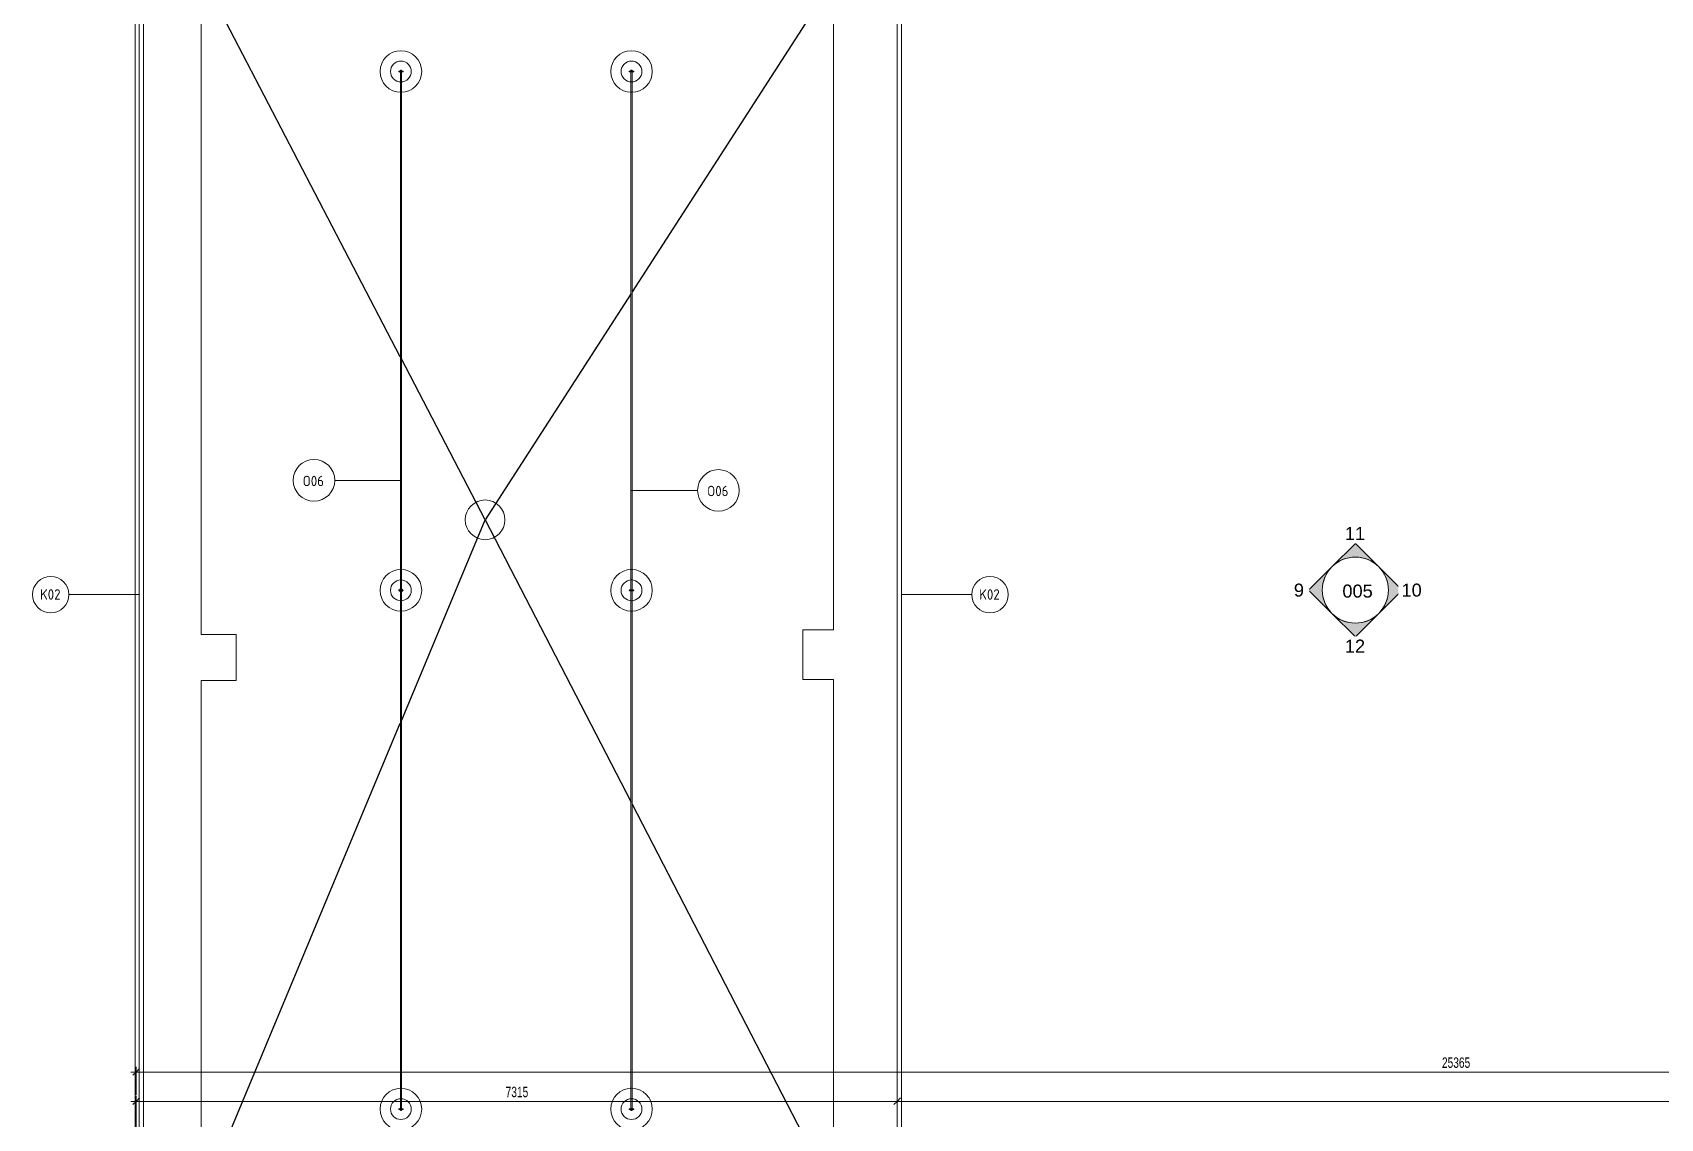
# Model space of a CAD drawing. Header units: millimetres. Extents: x -2854 to 232784, y -45352 to 20466.
# Drawn here: x 15358 to 31005, y -15121 to -4683 of the extents above; entities that cross this region are included whole.
import ezdxf

# ---------------------------------------------------------------- set-up
doc = ezdxf.new("R2010")
doc.units = ezdxf.units.MM
for name, color, linetype, lineweight in [('A-ANNO-DIMS', 211, 'Continuous', 9), ('A-ANNO-DIMS-50', 211, 'Continuous', 9), ('A-FLOR-HRAL', 11, 'Continuous', 13), ('A-FLOR-HRAL-IDEN', 2, 'Continuous', 9), ('A-ROOF', 132, 'Continuous', 13), ('A-ROOF-IDEN', 132, 'Continuous', 9), ('A-ROOF-OTLN', 132, 'Continuous', 13), ('A-WALL', 113, 'Continuous', 13), ('G-ANNO-SYMB', 111, 'Continuous', 9), ('P-SANR-FIXT', 6, 'Continuous', 13)]:
    doc.layers.add(name, color=color, linetype=linetype, lineweight=lineweight)
doc.styles.add('Arial', font='arial.ttf', dxfattribs={"height": 125})
doc.styles.add('Arial_1', font='arial.ttf', dxfattribs={"width": 0.7, "height": 100})
doc.styles.add('ISOCPEUR', font='isocpeur.ttf', dxfattribs={"width": 0.9, "height": 100})
doc.dimstyles.new('Vnitřní_-_průhledné', dxfattribs={"dimscale": 304.8, "dimtxt": 102.02594, "dimasz": 0.213255, "dimexe": 0.164042, "dimexo": 0.0625, "dimgap": 0.032808, "dimtad": 1, "dimdec": 0, "dimrnd": 5, "dimzin": 0, "dimdsep": 46, "dimtxsty": 'Arial_1', "dimblk1": 'OBLIQUE', "dimblk2": 'OBLIQUE', "dimsah": 1, "dimcen": 0.09, "dimdle": 0.164042, "dimazin": 0, "dimtfac": 1, "dimtdec": 4, "dimtix": 1, "dimtmove": 0, "dimatfit": 3, "dimfxl": 0.492126, "dimfxlon": 1, "dimtvp": 1, "dimtolj": 1, "dimtzin": 0, "dimarcsym": 2})

# ---------------------------------------------------------------- blocks, each defined once
blk = doc.blocks.new('Zábradlí - Záchytný systém kotva-V43-2NP_NÁVRH A')
at = {"layer": 'A-FLOR-HRAL', "flags": 128}
for points in [[(-17, -4), (-17, -4), (-17, -4), (-17, -4), (-18, -4), (-18, -4), (-18, -4), (-18, -4), (-18, -4), (-18, -4), (-19, -4), (-19, -4), (-19, -4), (-19, -3), (-19, -3), (-19, -3), (-19, -3), (-19, -3), (-20, -3), (-20, -3), (-20, -3), (-20, -3), (-20, -3), (-20, -2), (-20, -2), (-20, -2), (-20, -2), (-21, -2), (-21, -2), (-21, -2), (-21, -1), (-21, -1), (-21, -1), (-21, -1), (-21, -1), (-21, -1), (-21, -1), (-21, 0), (-21, 0), (-21, 0), (-21, 0), (-21, 0), (-21, 0), (-21, 1), (-21, 1), (-21, 1), (-21, 1), (-21, 1), (-21, 1), (-21, 2), (-21, 2), (-21, 2), (-20, 2), (-20, 2), (-20, 2), (-20, 2), (-20, 2), (-20, 3), (-20, 3), (-20, 3), (-20, 3), (-20, 3), (-19, 3), (-19, 3), (-19, 3), (-19, 3), (-19, 4), (-19, 4), (-19, 4), (-18, 4), (-18, 4), (-18, 4), (-18, 4), (-18, 4), (-18, 4), (-18, 4), (-17, 4), (-17, 4), (-17, 4), (-17, 4)], [(-17, 4), (-17, 4), (-17, 4), (-17, 4), (-17, 4), (-17, 4), (-16, 4), (-16, 4), (-16, 4), (-16, 4), (-16, 4), (-15, 4), (-15, 4), (-15, 4), (-14, 4), (-14, 4)], [(17, 4), (17, 4), (17, 4), (17, 4), (17, 4), (17, 4), (16, 4), (16, 4), (16, 4), (16, 4), (16, 4), (15, 4), (15, 4), (15, 4), (14, 4), (14, 4), (13, 4), (13, 4), (13, 4), (12, 4), (12, 4), (11, 4), (11, 4), (10, 4), (10, 4), (9, 4), (8, 4), (8, 4), (7, 4), (7, 4), (6, 4), (5, 4), (5, 4), (4, 4), (3, 4), (3, 4), (2, 4), (1, 4), (1, 4), (0, 4), (-1, 4), (-1, 4), (-2, 4), (-3, 4), (-3, 4), (-4, 4), (-5, 4), (-5, 4), (-6, 4), (-6, 4), (-7, 4), (-8, 4), (-8, 4), (-9, 4), (-9, 4), (-10, 4), (-11, 4), (-11, 4), (-12, 4), (-12, 4), (-13, 4), (-13, 4), (-13, 4), (-14, 4), (-14, 4), (-15, 4), (-15, 4), (-15, 4), (-15, 4), (-16, 4), (-16, 4), (-16, 4), (-16, 4), (-17, 4), (-17, 4), (-17, 4), (-17, 4), (-17, 4), (-17, 4), (-17, 4)], [(14, 4), (14, 4), (14, 4), (15, 4), (15, 4), (15, 4), (16, 4), (16, 4), (16, 4), (16, 4), (16, 4), (17, 4), (17, 4), (17, 4), (17, 4), (17, 4), (17, 4)], [(17, 4), (17, 4), (17, 4), (17, 4), (17, 4), (18, 4), (18, 4), (18, 4), (18, 4), (18, 4), (18, 4), (19, 4), (19, 4), (19, 3), (19, 3), (19, 3), (19, 3), (19, 3), (19, 3), (20, 3), (20, 3), (20, 3), (20, 3), (20, 2), (20, 2), (20, 2), (20, 2), (20, 2), (20, 2), (21, 2), (21, 1), (21, 1), (21, 1), (21, 1), (21, 1), (21, 1), (21, 1), (21, 0), (21, 0), (21, 0), (21, 0), (21, 0), (21, 0), (21, -1), (21, -1), (21, -1), (21, -1), (21, -1), (21, -1), (21, -2), (20, -2), (20, -2), (20, -2), (20, -2), (20, -2), (20, -2), (20, -2), (20, -3), (20, -3), (20, -3), (20, -3), (19, -3), (19, -3), (19, -3), (19, -3), (19, -3), (19, -4), (19, -4), (18, -4), (18, -4), (18, -4), (18, -4), (18, -4), (18, -4), (18, -4), (17, -4), (17, -4), (17, -4), (17, -4), (17, -4)], [(-14, -4), (-14, -4), (-15, -4), (-15, -4), (-15, -4), (-15, -4), (-16, -4), (-16, -4), (-16, -4), (-16, -4), (-17, -4), (-17, -4), (-17, -4), (-17, -4), (-17, -4), (-17, -4), (-17, -4)], [(-17, -4), (-17, -4), (-17, -4), (-17, -4), (-17, -4), (-17, -4), (-16, -4), (-16, -4), (-16, -4), (-16, -4), (-16, -4), (-15, -4), (-15, -4), (-15, -4), (-14, -4), (-14, -4), (-14, -4), (-13, -4), (-13, -4), (-12, -4), (-12, -4), (-11, -4), (-11, -4), (-10, -4), (-10, -4), (-9, -4), (-9, -4), (-8, -4), (-7, -4), (-7, -4), (-6, -4), (-6, -4), (-5, -4), (-4, -4), (-4, -4), (-3, -4), (-2, -4), (-2, -4), (-1, -4), (0, -4), (0, -4), (1, -4), (2, -4), (2, -4), (3, -4), (4, -4), (4, -4), (5, -4), (6, -4), (6, -4), (7, -4), (8, -4), (8, -4), (9, -4), (9, -4), (10, -4), (10, -4), (11, -4), (11, -4), (12, -4), (12, -4), (13, -4), (13, -4), (14, -4), (14, -4), (14, -4), (15, -4), (15, -4), (15, -4), (16, -4), (16, -4), (16, -4), (16, -4), (16, -4), (17, -4), (17, -4), (17, -4), (17, -4), (17, -4), (17, -4)], [(17, -4), (17, -4), (17, -4), (17, -4), (17, -4), (17, -4), (16, -4), (16, -4), (16, -4), (16, -4), (16, -4), (15, -4), (15, -4), (15, -4), (14, -4), (14, -4)]]:
    blk.add_lwpolyline(points, dxfattribs=at)
at = {"layer": 'A-FLOR-HRAL'}
for radius in [200, 100]:
    blk.add_circle((0, 0), radius, dxfattribs=at)
for start, end in [(120, 156.1783), (23.8217, 60), (203.7395, 240), (300, 336.2605)]:
    blk.add_arc((0, 0), 10, start, end, dxfattribs=at)
blk = doc.blocks.new('Zábradlí - Záchytný systém kotva-V34-2NP_NÁVRH A')
at = {"layer": 'A-FLOR-HRAL', "flags": 128}
for points in [[(-17, -4), (-17, -4), (-17, -4), (-17, -4), (-18, -4), (-18, -4), (-18, -4), (-18, -4), (-18, -4), (-18, -4), (-19, -4), (-19, -4), (-19, -4), (-19, -3), (-19, -3), (-19, -3), (-19, -3), (-19, -3), (-20, -3), (-20, -3), (-20, -3), (-20, -3), (-20, -3), (-20, -2), (-20, -2), (-20, -2), (-20, -2), (-21, -2), (-21, -2), (-21, -2), (-21, -1), (-21, -1), (-21, -1), (-21, -1), (-21, -1), (-21, -1), (-21, -1), (-21, 0), (-21, 0), (-21, 0), (-21, 0), (-21, 0), (-21, 0), (-21, 1), (-21, 1), (-21, 1), (-21, 1), (-21, 1), (-21, 1), (-21, 2), (-21, 2), (-21, 2), (-20, 2), (-20, 2), (-20, 2), (-20, 2), (-20, 2), (-20, 3), (-20, 3), (-20, 3), (-20, 3), (-20, 3), (-19, 3), (-19, 3), (-19, 3), (-19, 3), (-19, 4), (-19, 4), (-19, 4), (-18, 4), (-18, 4), (-18, 4), (-18, 4), (-18, 4), (-18, 4), (-18, 4), (-17, 4), (-17, 4), (-17, 4), (-17, 4)], [(-17, 4), (-17, 4), (-17, 4), (-17, 4), (-17, 4), (-17, 4), (-16, 4), (-16, 4), (-16, 4), (-16, 4), (-16, 4), (-15, 4), (-15, 4), (-15, 4), (-14, 4), (-14, 4)], [(17, 4), (17, 4), (17, 4), (17, 4), (17, 4), (17, 4), (16, 4), (16, 4), (16, 4), (16, 4), (16, 4), (15, 4), (15, 4), (15, 4), (14, 4), (14, 4), (13, 4), (13, 4), (13, 4), (12, 4), (12, 4), (11, 4), (11, 4), (10, 4), (10, 4), (9, 4), (8, 4), (8, 4), (7, 4), (7, 4), (6, 4), (5, 4), (5, 4), (4, 4), (3, 4), (3, 4), (2, 4), (1, 4), (1, 4), (0, 4), (-1, 4), (-1, 4), (-2, 4), (-3, 4), (-3, 4), (-4, 4), (-5, 4), (-5, 4), (-6, 4), (-6, 4), (-7, 4), (-8, 4), (-8, 4), (-9, 4), (-9, 4), (-10, 4), (-11, 4), (-11, 4), (-12, 4), (-12, 4), (-13, 4), (-13, 4), (-13, 4), (-14, 4), (-14, 4), (-15, 4), (-15, 4), (-15, 4), (-15, 4), (-16, 4), (-16, 4), (-16, 4), (-16, 4), (-17, 4), (-17, 4), (-17, 4), (-17, 4), (-17, 4), (-17, 4), (-17, 4)], [(14, 4), (14, 4), (14, 4), (15, 4), (15, 4), (15, 4), (16, 4), (16, 4), (16, 4), (16, 4), (16, 4), (17, 4), (17, 4), (17, 4), (17, 4), (17, 4), (17, 4)], [(17, 4), (17, 4), (17, 4), (17, 4), (17, 4), (18, 4), (18, 4), (18, 4), (18, 4), (18, 4), (18, 4), (19, 4), (19, 4), (19, 3), (19, 3), (19, 3), (19, 3), (19, 3), (19, 3), (20, 3), (20, 3), (20, 3), (20, 3), (20, 2), (20, 2), (20, 2), (20, 2), (20, 2), (20, 2), (21, 2), (21, 1), (21, 1), (21, 1), (21, 1), (21, 1), (21, 1), (21, 1), (21, 0), (21, 0), (21, 0), (21, 0), (21, 0), (21, 0), (21, -1), (21, -1), (21, -1), (21, -1), (21, -1), (21, -1), (21, -2), (20, -2), (20, -2), (20, -2), (20, -2), (20, -2), (20, -2), (20, -2), (20, -3), (20, -3), (20, -3), (20, -3), (19, -3), (19, -3), (19, -3), (19, -3), (19, -3), (19, -4), (19, -4), (18, -4), (18, -4), (18, -4), (18, -4), (18, -4), (18, -4), (18, -4), (17, -4), (17, -4), (17, -4), (17, -4), (17, -4)], [(-14, -4), (-14, -4), (-15, -4), (-15, -4), (-15, -4), (-15, -4), (-16, -4), (-16, -4), (-16, -4), (-16, -4), (-17, -4), (-17, -4), (-17, -4), (-17, -4), (-17, -4), (-17, -4), (-17, -4)], [(-17, -4), (-17, -4), (-17, -4), (-17, -4), (-17, -4), (-17, -4), (-16, -4), (-16, -4), (-16, -4), (-16, -4), (-16, -4), (-15, -4), (-15, -4), (-15, -4), (-14, -4), (-14, -4), (-14, -4), (-13, -4), (-13, -4), (-12, -4), (-12, -4), (-11, -4), (-11, -4), (-10, -4), (-10, -4), (-9, -4), (-9, -4), (-8, -4), (-7, -4), (-7, -4), (-6, -4), (-6, -4), (-5, -4), (-4, -4), (-4, -4), (-3, -4), (-2, -4), (-2, -4), (-1, -4), (0, -4), (0, -4), (1, -4), (2, -4), (2, -4), (3, -4), (4, -4), (4, -4), (5, -4), (6, -4), (6, -4), (7, -4), (8, -4), (8, -4), (9, -4), (9, -4), (10, -4), (10, -4), (11, -4), (11, -4), (12, -4), (12, -4), (13, -4), (13, -4), (14, -4), (14, -4), (14, -4), (15, -4), (15, -4), (15, -4), (16, -4), (16, -4), (16, -4), (16, -4), (16, -4), (17, -4), (17, -4), (17, -4), (17, -4), (17, -4), (17, -4)], [(17, -4), (17, -4), (17, -4), (17, -4), (17, -4), (17, -4), (16, -4), (16, -4), (16, -4), (16, -4), (16, -4), (15, -4), (15, -4), (15, -4), (14, -4), (14, -4)]]:
    blk.add_lwpolyline(points, dxfattribs=at)
at = {"layer": 'A-FLOR-HRAL'}
for radius in [200, 100]:
    blk.add_circle((0, 0), radius, dxfattribs=at)
for radius, start, end in [(15, 109.6343, 164.4845), (12, 114.8172, 160.3314), (10, 120, 156.1783), (15, 15.5155, 70.3657), (12, 19.6686, 65.1828), (10, 23.8217, 60), (15, 195.4607, 250.3657), (12, 199.6001, 245.1828), (10, 203.7395, 240), (15, 289.6343, 344.5393), (10, 300, 336.2605), (12, 294.8172, 340.3999)]:
    blk.add_arc((0, 0), radius, start, end, dxfattribs=at)
blk = doc.blocks.new('Zábradlí - Zábradlí-1236432-2NP_NÁVRH A')
at = {"rotation": 180}
for name, p in [('Zábradlí - Záchytný systém kotva-V43-2NP_NÁVRH A', (18898, -5057)), ('Zábradlí - Záchytný systém kotva-V34-2NP_NÁVRH A', (18898, -10045)), ('Zábradlí - Záchytný systém kotva-V43-2NP_NÁVRH A', (18898, -15032))]:
    blk.add_blockref(name, p, dxfattribs=at)
blk = doc.blocks.new('Typ horního madla - Horní madlo_Vnitřní_-1236434-2NP_NÁVRH A')
at = {"layer": 'A-FLOR-HRAL'}
for p, q in [((18893, -5045), (18893, -5053)), ((18903, -5045), (18893, -5045)), ((18893, -5061), (18893, -10041)), ((18903, -5053), (18903, -5045)), ((18903, -10041), (18903, -5061)), ((18893, -10049), (18893, -15028)), ((18903, -15028), (18903, -10049)), ((18893, -15036), (18893, -15045)), ((18893, -15045), (18903, -15045)), ((18903, -15045), (18903, -15036))]:
    blk.add_line(p, q, dxfattribs=at)
blk = doc.blocks.new('Typ horního madla - Horní madlo_Vnitřní_-V44-2NP_NÁVRH A')
at = {"layer": 'A-FLOR-HRAL'}
for p, q in [((18893, -5053), (18893, -5045)), ((18893, -10041), (18893, -5061)), ((18903, -5053), (18903, -5045)), ((18903, -10041), (18903, -5061)), ((18893, -15028), (18893, -10049)), ((18903, -15028), (18903, -10049)), ((18893, -15045), (18893, -15036)), ((18903, -15045), (18903, -15036))]:
    blk.add_line(p, q, dxfattribs=at)
blk = doc.blocks.new('Zábradlí - Zábradlí-1236469-2NP_NÁVRH A')
at = {"extrusion": (0, 0, -1), "zscale": -1, "rotation": 180}
for p in [(-21115, -5057), (-21115, -10045), (-21115, -15032)]:
    blk.add_blockref('Zábradlí - Záchytný systém kotva-V43-2NP_NÁVRH A', p, dxfattribs=at)
blk = doc.blocks.new('Typ horního madla - Horní madlo_Vnitřní_-1236471-2NP_NÁVRH A')
at = {"layer": 'A-FLOR-HRAL'}
for p, q in [((21110, -5045), (21110, -5053)), ((21120, -5045), (21110, -5045)), ((21110, -5061), (21110, -10041)), ((21120, -5053), (21120, -5045)), ((21120, -10041), (21120, -5061)), ((21110, -10049), (21110, -15028)), ((21120, -15028), (21120, -10049)), ((21110, -15036), (21110, -15045)), ((21110, -15045), (21120, -15045)), ((21120, -15045), (21120, -15036))]:
    blk.add_line(p, q, dxfattribs=at)
blk = doc.blocks.new('Typ horního madla - Horní madlo_Vnitřní_-V45-2NP_NÁVRH A')
at = {"layer": 'A-FLOR-HRAL'}
for p, q in [((21110, -5053), (21110, -5045)), ((21110, -10041), (21110, -5061)), ((21120, -5053), (21120, -5045)), ((21120, -10041), (21120, -5061)), ((21110, -15028), (21110, -10049)), ((21120, -15028), (21120, -10049)), ((21110, -15045), (21110, -15036)), ((21120, -15045), (21120, -15036))]:
    blk.add_line(p, q, dxfattribs=at)
blk = doc.blocks.new('Drain_Roof_15_Inch_Diameter-Zurn-Z1715 - Load Family Type Catalog-1877394-2NP_NÁVRH A')
at = {"layer": 'P-SANR-FIXT'}
blk.add_circle((0, 0), 191, dxfattribs=at)
blk = doc.blocks.new('Pohled - Vyplněná šipka-93341-2NP_NÁVRH A')
at = {"layer": 'G-ANNO-SYMB'}
blk.add_circle((0, 0), 6.35, dxfattribs=at)
blk = doc.blocks.new('Pohled - Vyplněná šipka-94945-2NP_NÁVRH A')
at = {"layer": 'G-ANNO-SYMB'}
h = blk.add_hatch(color=256, dxfattribs=at)
edge = h.paths.add_edge_path()
edge.add_line((0, 8.98), (4.49, 4.49))
edge.add_arc((0, 0), 6.35, 45, 135)
edge.add_line((-4.49, 4.49), (0, 8.98))
for p, q in [((0, 8.98), (-4.49, 4.49)), ((0, 8.98), (-4.49, 4.49)), ((4.49, 4.49), (0, 8.98)), ((4.49, 4.49), (0, 8.98))]:
    blk.add_line(p, q, dxfattribs=at)
blk.add_arc((0, 0), 6.35, 45, 135, dxfattribs=at)
blk = doc.blocks.new('DIMBLOCK92-2NP_NÁVRH A')
at = {"layer": 'A-ANNO-DIMS-50'}
for p, q in [((16304, -14957), (23668, -14957)), ((16354, -14957), (16354, -14907)), ((16354, -14957), (16354, -15228)), ((23668, -14957), (23668, -14907)), ((23668, -14957), (23668, -15107))]:
    blk.add_line(p, q, dxfattribs=at)
at = {"layer": 'A-ANNO-DIMS-50', "lineweight": 18}
for p, q in [((16354, -14957), (16322, -14989)), ((16354, -14957), (16387, -14924)), ((23668, -14957), (23636, -14989)), ((23668, -14957), (23701, -14924))]:
    blk.add_line(p, q, dxfattribs=at)
at = {"layer": 'A-ANNO-DIMS-50', "color": 0, "insert": (19905, -14817), "char_height": 100, "width": 256.16, "attachment_point": 1, "line_spacing_factor": 0.941778, "style": 'Arial_1'}
blk.add_mtext('7315', dxfattribs=at)
blk = doc.blocks.new('_Oblique')
at = {"color": 0, "linetype": 'ByBlock', "lineweight": -2}
blk.add_line((-0.5, -0.5), (0.5, 0.5), dxfattribs=at)
blk = doc.blocks.new('DIMBLOCK93-2NP_NÁVRH A')
at = {"layer": 'A-ANNO-DIMS-50', "lineweight": 18}
for p, q in [((23668, -14957), (23636, -14989)), ((23668, -14957), (23701, -14924)), ((41722, -14957), (41689, -14989)), ((41722, -14957), (41754, -14924))]:
    blk.add_line(p, q, dxfattribs=at)
at = {"layer": 'A-ANNO-DIMS-50'}
for p, q in [((23668, -14957), (23668, -14907)), ((23668, -14957), (41772, -14957)), ((23668, -14957), (23668, -15107)), ((41722, -14957), (41722, -14907)), ((41722, -14957), (41722, -15107))]:
    blk.add_line(p, q, dxfattribs=at)
at = {"layer": 'A-ANNO-DIMS-50', "color": 0, "insert": (32562, -14817), "char_height": 100, "width": 320.2, "attachment_point": 1, "line_spacing_factor": 0.941778, "style": 'Arial_1'}
blk.add_mtext('18055', dxfattribs=at)
blk = doc.blocks.new('DIMBLOCK94-2NP_NÁVRH A')
at = {"layer": 'A-ANNO-DIMS-50'}
for p, q in [((16304, -14675), (41772, -14675)), ((16354, -14675), (16354, -14625)), ((16354, -14675), (16354, -14899)), ((41722, -14675), (41722, -14625)), ((41722, -14675), (41722, -14825))]:
    blk.add_line(p, q, dxfattribs=at)
at = {"layer": 'A-ANNO-DIMS-50', "lineweight": 18}
for p, q in [((16354, -14675), (16322, -14707)), ((16354, -14675), (16387, -14642)), ((41722, -14675), (41689, -14707)), ((41722, -14675), (41754, -14642))]:
    blk.add_line(p, q, dxfattribs=at)
at = {"layer": 'A-ANNO-DIMS-50', "color": 0, "insert": (28905, -14535), "char_height": 100, "width": 320.2, "attachment_point": 1, "line_spacing_factor": 0.941778, "style": 'Arial_1'}
blk.add_mtext('25365', dxfattribs=at)
blk = doc.blocks.new('Popis parapetu1 - Záchytný systém-1408882-2NP_NÁVRH A')
at = {"layer": 'A-FLOR-HRAL-IDEN'}
blk.add_circle((0, 0), 4, dxfattribs=at)
blk = doc.blocks.new('Popiska zakončení střešního pláště - Popiska okna_Bublina-1463073-2NP_NÁVRH A')
at = {"layer": 'A-ROOF-IDEN'}
blk.add_circle((0, 0), 3.5, dxfattribs=at)

msp = doc.modelspace()

# ---------------------------------------------------------------- linework, layer by layer
at = {"layer": 'A-FLOR-HRAL-IDEN'}
for p, q in [((18897.7, -8987.5), (18262.7, -8987.5)), ((21115.3, -9083.9), (21750.3, -9083.9))]:
    msp.add_line(p, q, dxfattribs=at)
at = {"layer": 'A-ROOF', "color": 11}
for p, q in [((23055.3, -3886.1), (23055.3, -10424.5)), ((23668.3, -15935.3), (23668.3, -3886.1)), ((16977.7, -10469.5), (16977.7, -3926.1)), ((16424.7, -4236.1), (16424.7, -15935.3)), ((17315.8, -10469.5), (16977.7, -10469.5)), ((17315.8, -10912.1), (17315.8, -10469.5)), ((23055.3, -10424.5), (22760.8, -10424.5)), ((22760.8, -10424.5), (22760.8, -10902.1)), ((16977.7, -15798.3), (16977.7, -10912.1)), ((16977.7, -10912.1), (17315.8, -10912.1)), ((22760.8, -10902.1), (23055.3, -10902.1)), ((23055.3, -10902.1), (23055.3, -15798.3))]:
    msp.add_line(p, q, dxfattribs=at)
at = {"layer": 'A-ROOF', "color": 71, "lineweight": 25}
for p, q in [((18892.7, -7799.9), (16977.7, -4118.8)), ((23055.3, -4176.5), (21120.3, -7176.6)), ((21110.3, -7192.1), (19707.8, -9366.7)), ((19707.8, -9366.7), (18902.7, -7819.1)), ((18902.7, -11297.8), (19707.8, -9366.7)), ((19707.8, -9366.7), (21110.3, -12080.2)), ((17026.6, -15798.3), (18892.7, -11321.8)), ((21120.3, -12099.6), (23032, -15798.3))]:
    msp.add_line(p, q, dxfattribs=at)
at = {"layer": 'A-ROOF-IDEN'}
for p, q in [((16382.8, -10086), (15707.8, -10086)), ((23710.3, -10086), (24385.3, -10086))]:
    msp.add_line(p, q, dxfattribs=at)
at = {"layer": 'A-ROOF-OTLN', "color": 11}
for p, q in [((16382.8, -4244.9), (16382.8, -15934.4)), ((23710.3, -15934.4), (23710.3, -4237.6))]:
    msp.add_line(p, q, dxfattribs=at)
at = {"layer": 'A-WALL', "color": 11}
msp.add_line((16344.7, -15935.3), (16344.7, -4236.1), dxfattribs=at)

# ---------------------------------------------------------------- block references
at = {"layer": 'A-FLOR-HRAL'}
for name in ['Zábradlí - Zábradlí-1236432-2NP_NÁVRH A', 'Zábradlí - Zábradlí-1236469-2NP_NÁVRH A', 'Typ horního madla - Horní madlo_Vnitřní_-1236434-2NP_NÁVRH A', 'Typ horního madla - Horní madlo_Vnitřní_-V44-2NP_NÁVRH A', 'Typ horního madla - Horní madlo_Vnitřní_-1236471-2NP_NÁVRH A', 'Typ horního madla - Horní madlo_Vnitřní_-V45-2NP_NÁVRH A']:
    msp.add_blockref(name, (0, 0), dxfattribs=at)
at = {"layer": 'A-FLOR-HRAL-IDEN', "xscale": 49.99999999999998, "yscale": 49.99999999999998, "zscale": 49.99999999999998}
for p in [(18062.7, -8987.5), (21950.3, -9083.9)]:
    msp.add_blockref('Popis parapetu1 - Záchytný systém-1408882-2NP_NÁVRH A', p, dxfattribs=at)
at = {"layer": 'A-ROOF-IDEN', "xscale": 49.99999999999998, "yscale": 49.99999999999998, "zscale": 49.99999999999998}
for p in [(15532.8, -10086), (24560.3, -10086)]:
    msp.add_blockref('Popiska zakončení střešního pláště - Popiska okna_Bublina-1463073-2NP_NÁVRH A', p, dxfattribs=at)
at = {"layer": 'G-ANNO-SYMB', "xscale": 49.99999999999998, "yscale": 49.99999999999998, "zscale": 49.99999999999998}
for name in ['Pohled - Vyplněná šipka-94945-2NP_NÁVRH A', 'Pohled - Vyplněná šipka-93341-2NP_NÁVRH A']:
    msp.add_blockref(name, (28072.6, -10042.3), dxfattribs=at)
at = {"layer": 'G-ANNO-SYMB', "extrusion": (0, 0, -1), "xscale": 49.99999999999998, "yscale": 49.99999999999998, "zscale": 49.99999999999998, "rotation": 180}
msp.add_blockref('Pohled - Vyplněná šipka-94945-2NP_NÁVRH A', (-28072.6, -10042.3), dxfattribs=at)
at = {"layer": 'P-SANR-FIXT'}
msp.add_blockref('Drain_Roof_15_Inch_Diameter-Zurn-Z1715 - Load Family Type Catalog-1877394-2NP_NÁVRH A', (19707.8, -9366.7), dxfattribs=at)

# ---------------------------------------------------------------- texts
at = {"layer": 'A-ROOF-IDEN', "char_height": 100, "width": 248.924, "attachment_point": 1, "style": 'ISOCPEUR'}
for insert in [(15429.4, -10034.4), (24456.9, -10034.4)]:
    msp.add_mtext('K02', dxfattribs=dict(at, insert=insert))

# ---------------------------------------------------------------- dimensions: what is measured, and where the dimension line sits
at = {"layer": 'A-ANNO-DIMS'}
for base, p1, p2, override, picture, middle in [((41721.6, -14674.7), (16354.5, -14899.2), (41721.6, -14824.7), {"dimpost": '<>', "dimfxl": 25367.242016}, 'DIMBLOCK94-2NP_NÁVRH A', (29038, -14613.6)), ((23668.3, -14956.8), (16354.5, -15228.2), (23668.3, -15106.8), {"dimpost": '<>', "dimfxl": 7314.841564}, 'DIMBLOCK92-2NP_NÁVRH A', (20011.4, -14895.7)), ((41721.6, -14956.8), (23668.3, -15106.8), (41721.6, -15106.8), {"dimpost": '<>', "dimfxl": 18053.29982}, 'DIMBLOCK93-2NP_NÁVRH A', (32694.9, -14895.7))]:
    dim = msp.add_linear_dim(base=base, p1=p1, p2=p2, dimstyle='Vnitřní_-_průhledné', override=override, dxfattribs=at)
    dim.commit()
    dim.dimension.update_dxf_attribs({"geometry": picture, "text_midpoint": middle})

# ---------------------------------------------------------------- next in the draw order: texts
at = {"layer": 'A-FLOR-HRAL-IDEN', "char_height": 100, "width": 248.924, "attachment_point": 1, "style": 'ISOCPEUR', "bg_fill": 3, "box_fill_scale": 1.25, "bg_fill_color": 256, "bg_fill_true_color": 13158600, "bg_fill_transparency": 0}
for insert in [(17954.7, -8943.3), (21842.2, -9039.7)]:
    msp.add_mtext('O06', dxfattribs=dict(at, insert=insert))
at = {"layer": 'G-ANNO-SYMB', "char_height": 125, "attachment_point": 1, "style": 'Arial', "bg_fill": 3, "box_fill_scale": 1.25, "bg_fill_color": 256, "bg_fill_true_color": 13158600, "bg_fill_transparency": 0}
for s, insert, width in [('11', (27972, -9435.4), 232.489), ('108', (27948.2, -9989.4), 348.734), ('12', (27972, -10518.2), 232.489)]:
    msp.add_mtext(s, dxfattribs=dict(at, insert=insert, width=width))

# ---------------------------------------------------------------- next in the draw order: block references
at = {"layer": 'G-ANNO-SYMB', "xscale": 49.99999999999998, "yscale": 49.99999999999998, "zscale": 49.99999999999998}
for name in ['Pohled - Vyplněná šipka-94945-2NP_NÁVRH A', 'Pohled - Vyplněná šipka-93341-2NP_NÁVRH A']:
    msp.add_blockref(name, (28072.6, -10042.3), dxfattribs=at)
at = {"layer": 'G-ANNO-SYMB', "xscale": 49.99999999999998, "yscale": 49.99999999999998, "zscale": 49.99999999999998, "rotation": 90}
msp.add_blockref('Pohled - Vyplněná šipka-94945-2NP_NÁVRH A', (28072.6, -10042.3), dxfattribs=at)
at = {"layer": 'G-ANNO-SYMB', "extrusion": (0, 0, -1), "xscale": 49.99999999999998, "yscale": 49.99999999999998, "zscale": 49.99999999999998}
for rotation in [89.9999999999998, 180]:
    msp.add_blockref('Pohled - Vyplněná šipka-94945-2NP_NÁVRH A', (-28072.6, -10042.3), dxfattribs=dict(at, rotation=rotation))

# ---------------------------------------------------------------- next in the draw order: texts
at = {"layer": 'G-ANNO-SYMB', "char_height": 125, "attachment_point": 1, "style": 'Arial', "bg_fill": 3, "box_fill_scale": 1.25, "bg_fill_color": 256, "bg_fill_true_color": 13158600, "bg_fill_transparency": 0}
for s, insert, width in [('11', (27972, -9435.4), 232.489), ('\\fArial|b0|i0|c238|p34|;9', (27481.7, -9979.9), 116.245), ('116', (27948.2, -9989.4), 348.734), ('10', (28516.5, -9979.9), 232.489), ('12', (27972, -10518.2), 232.489)]:
    msp.add_mtext(s, dxfattribs=dict(at, insert=insert, width=width))

# ---------------------------------------------------------------- next in the draw order: block references
at = {"layer": 'G-ANNO-SYMB', "xscale": 49.99999999999998, "yscale": 49.99999999999998, "zscale": 49.99999999999998}
for name in ['Pohled - Vyplněná šipka-94945-2NP_NÁVRH A', 'Pohled - Vyplněná šipka-93341-2NP_NÁVRH A']:
    msp.add_blockref(name, (28072.6, -10042.3), dxfattribs=at)
at = {"layer": 'G-ANNO-SYMB', "xscale": 49.99999999999998, "yscale": 49.99999999999998, "zscale": 49.99999999999998, "rotation": 90}
msp.add_blockref('Pohled - Vyplněná šipka-94945-2NP_NÁVRH A', (28072.6, -10042.3), dxfattribs=at)
at = {"layer": 'G-ANNO-SYMB', "extrusion": (0, 0, -1), "xscale": 49.99999999999998, "yscale": 49.99999999999998, "zscale": 49.99999999999998, "rotation": 180}
msp.add_blockref('Pohled - Vyplněná šipka-94945-2NP_NÁVRH A', (-28072.6, -10042.3), dxfattribs=at)

# ---------------------------------------------------------------- next in the draw order: texts
at = {"layer": 'G-ANNO-SYMB', "char_height": 125, "attachment_point": 1, "style": 'Arial', "bg_fill": 3, "box_fill_scale": 1.25, "bg_fill_color": 256, "bg_fill_true_color": 13158600, "bg_fill_transparency": 0}
for s, insert, width in [('11', (27972, -9435.4), 232.489), ('\\fArial|b0|i0|c238|p34|;9', (27481.7, -9979.9), 116.245), ('116', (27948.2, -9989.4), 348.734), ('12', (27972, -10518.2), 232.489)]:
    msp.add_mtext(s, dxfattribs=dict(at, insert=insert, width=width))

# ---------------------------------------------------------------- next in the draw order: block references
at = {"layer": 'G-ANNO-SYMB', "xscale": 49.99999999999998, "yscale": 49.99999999999998, "zscale": 49.99999999999998}
msp.add_blockref('Pohled - Vyplněná šipka-93341-2NP_NÁVRH A', (28072.6, -10042.3), dxfattribs=at)
at = {"layer": 'G-ANNO-SYMB', "extrusion": (0, 0, -1), "xscale": 49.99999999999998, "yscale": 49.99999999999998, "zscale": 49.99999999999998, "rotation": 90.00000000000053}
msp.add_blockref('Pohled - Vyplněná šipka-94945-2NP_NÁVRH A', (-28072.6, -10042.3), dxfattribs=at)

# ---------------------------------------------------------------- next in the draw order: texts
at = {"layer": 'G-ANNO-SYMB', "char_height": 125, "attachment_point": 1, "style": 'Arial', "bg_fill": 3, "box_fill_scale": 1.25, "bg_fill_color": 256, "bg_fill_true_color": 13158600, "bg_fill_transparency": 0}
for s, insert, width in [('116', (27948.2, -9989.4), 348.734), ('10', (28516.5, -9979.9), 232.489)]:
    msp.add_mtext(s, dxfattribs=dict(at, insert=insert, width=width))

# ---------------------------------------------------------------- next in the draw order: block references
at = {"layer": 'G-ANNO-SYMB', "xscale": 49.99999999999998, "yscale": 49.99999999999998, "zscale": 49.99999999999998}
msp.add_blockref('Pohled - Vyplněná šipka-93341-2NP_NÁVRH A', (28072.6, -10042.3), dxfattribs=at)

# ---------------------------------------------------------------- next in the draw order: texts
at = {"layer": 'G-ANNO-SYMB', "insert": (27948.2, -9989.4), "char_height": 125, "width": 348.734, "attachment_point": 1, "style": 'Arial', "bg_fill": 3, "box_fill_scale": 1.25, "bg_fill_color": 256, "bg_fill_true_color": 13158600, "bg_fill_transparency": 0}
msp.add_mtext('116', dxfattribs=at)

# ---------------------------------------------------------------- next in the draw order: block references
at = {"layer": 'G-ANNO-SYMB', "xscale": 49.99999999999998, "yscale": 49.99999999999998, "zscale": 49.99999999999998}
msp.add_blockref('Pohled - Vyplněná šipka-93341-2NP_NÁVRH A', (28072.6, -10042.3), dxfattribs=at)

# ---------------------------------------------------------------- next in the draw order: texts
at = {"layer": 'G-ANNO-SYMB', "insert": (27948.2, -9989.4), "char_height": 125, "width": 348.734, "attachment_point": 1, "style": 'Arial', "bg_fill": 3, "box_fill_scale": 1.25, "bg_fill_color": 256, "bg_fill_true_color": 13158600, "bg_fill_transparency": 0}
msp.add_mtext('005', dxfattribs=at)

# ---------------------------------------------------------------- next in the draw order: block references
at = {"layer": 'G-ANNO-SYMB', "xscale": 49.99999999999998, "yscale": 49.99999999999998, "zscale": 49.99999999999998, "rotation": 90}
msp.add_blockref('Pohled - Vyplněná šipka-94945-2NP_NÁVRH A', (28072.6, -10042.3), dxfattribs=at)
at = {"layer": 'G-ANNO-SYMB', "xscale": 49.99999999999998, "yscale": 49.99999999999998, "zscale": 49.99999999999998}
msp.add_blockref('Pohled - Vyplněná šipka-93341-2NP_NÁVRH A', (28072.6, -10042.3), dxfattribs=at)

# ---------------------------------------------------------------- next in the draw order: texts
at = {"layer": 'G-ANNO-SYMB', "char_height": 125, "attachment_point": 1, "style": 'Arial', "bg_fill": 3, "box_fill_scale": 1.25, "bg_fill_color": 256, "bg_fill_true_color": 13158600, "bg_fill_transparency": 0}
for s, insert, width in [('\\fArial|b0|i0|c238|p34|;9', (27481.7, -9979.9), 116.245), ('005', (27948.2, -9989.4), 348.734)]:
    msp.add_mtext(s, dxfattribs=dict(at, insert=insert, width=width))

# ---------------------------------------------------------------- next in the draw order: block references
at = {"layer": 'G-ANNO-SYMB', "xscale": 49.99999999999998, "yscale": 49.99999999999998, "zscale": 49.99999999999998}
msp.add_blockref('Pohled - Vyplněná šipka-93341-2NP_NÁVRH A', (28072.6, -10042.3), dxfattribs=at)

# ---------------------------------------------------------------- next in the draw order: texts
at = {"layer": 'G-ANNO-SYMB', "insert": (27948.2, -9989.4), "char_height": 125, "width": 348.734, "attachment_point": 1, "style": 'Arial', "bg_fill": 3, "box_fill_scale": 1.25, "bg_fill_color": 256, "bg_fill_true_color": 13158600, "bg_fill_transparency": 0}
msp.add_mtext('005', dxfattribs=at)

# ---------------------------------------------------------------- next in the draw order: block references
at = {"layer": 'G-ANNO-SYMB', "xscale": 49.99999999999998, "yscale": 49.99999999999998, "zscale": 49.99999999999998}
msp.add_blockref('Pohled - Vyplněná šipka-93341-2NP_NÁVRH A', (28072.6, -10042.3), dxfattribs=at)

# ---------------------------------------------------------------- next in the draw order: texts
at = {"layer": 'G-ANNO-SYMB', "insert": (27948.2, -9989.4), "char_height": 125, "width": 348.734, "attachment_point": 1, "style": 'Arial', "bg_fill": 3, "box_fill_scale": 1.25, "bg_fill_color": 256, "bg_fill_true_color": 13158600, "bg_fill_transparency": 0}
msp.add_mtext('005', dxfattribs=at)

# ---------------------------------------------------------------- next in the draw order: block references
at = {"layer": 'G-ANNO-SYMB', "extrusion": (0, 0, -1), "xscale": 49.99999999999998, "yscale": 49.99999999999998, "zscale": 49.99999999999998, "rotation": 90.00000000000053}
msp.add_blockref('Pohled - Vyplněná šipka-94945-2NP_NÁVRH A', (-28072.6, -10042.3), dxfattribs=at)

# ---------------------------------------------------------------- next in the draw order: texts
at = {"layer": 'G-ANNO-SYMB', "insert": (28516.5, -9979.9), "char_height": 125, "width": 232.489, "attachment_point": 1, "style": 'Arial', "bg_fill": 3, "box_fill_scale": 1.25, "bg_fill_color": 256, "bg_fill_true_color": 13158600, "bg_fill_transparency": 0}
msp.add_mtext('10', dxfattribs=at)

doc.saveas('drawing.dxf')
